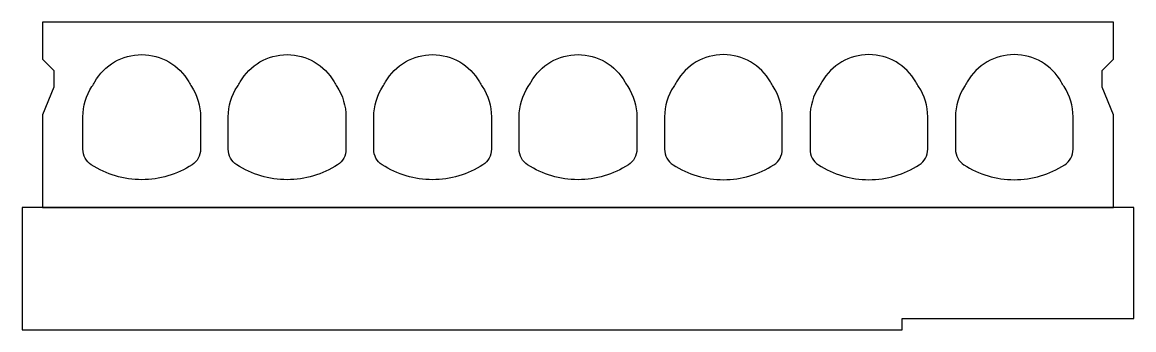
# Model space of a CAD drawing. Header units: millimetres. Extents: x 0 to 1200, y 0 to 332.
import ezdxf

# ---------------------------------------------------------------- set-up
doc = ezdxf.new("R2010")
doc.units = ezdxf.units.MM
doc.layers.add('insulation', color=7, linetype='Continuous')
doc.layers.add('reinforced concrete', color=7, linetype='Continuous')

msp = doc.modelspace()

# ---------------------------------------------------------------- linework, layer by layer
at = {"layer": 'insulation', "color": 2}
for points in [[(0, 132), (0, 0), (950, 0), (950, 12), (1200, 12), (1200, 132)], [(932.6, 132), (932.6, 132)]]:
    msp.add_lwpolyline(points, close=True, dxfattribs=at)
at = {"layer": 'reinforced concrete'}
msp.add_lwpolyline([(1178, 232), (1166, 262), (1166, 280), (1178, 292), (1178, 332), (22, 332), (22, 292), (34, 280), (34, 262), (22, 232), (22, 132), (1178, 132)], close=True, dxfattribs=at)
for points in [[(129, 162, -0.144722), (74.6, 178.1, -0.25425), (65.5, 194.9), (65.5, 229.8, -0.145676), (75.3, 262.6, 0.015168), (78.3, 267.5, -0.269458), (129, 297, -0.269458), (179.7, 267.5, 0.015168), (182.7, 262.6, -0.145676), (192.5, 229.8), (192.5, 194.9, -0.25425), (183.4, 178.1, -0.144722)], [(286, 162, -0.144722), (231.6, 178.1, -0.25425), (222.5, 194.9), (222.5, 229.8, -0.145676), (232.3, 262.6, 0.015168), (235.3, 267.5, -0.269458), (286, 297, -0.269458), (336.7, 267.5, 0.015168), (339.7, 262.6, -0.145676), (349.5, 229.8), (349.5, 194.9, -0.25425), (340.4, 178.1, -0.144722)], [(443, 162, -0.144722), (388.6, 178.1, -0.25425), (379.5, 194.9), (379.5, 229.8, -0.145676), (389.3, 262.6, 0.015168), (392.3, 267.5, -0.269458), (443, 297, -0.269458), (493.7, 267.5, 0.015168), (496.7, 262.6, -0.145676), (506.5, 229.8), (506.5, 194.9, -0.25425), (497.4, 178.1, -0.144722)], [(600, 162, -0.144722), (545.6, 178.1, -0.25425), (536.5, 194.9), (536.5, 229.8, -0.145676), (546.3, 262.6, 0.015168), (549.3, 267.5, -0.269458), (600, 297, -0.269458), (650.7, 267.5, 0.015168), (653.7, 262.6, -0.145676), (663.5, 229.8), (663.5, 194.9, -0.25425), (654.4, 178.1, -0.144722)], [(757, 162, 0.144722), (811.4, 178.1, 0.25425), (820.5, 194.9), (820.5, 229.8, 0.145676), (810.7, 262.6, -0.015168), (807.7, 267.5, 0.269458), (757, 297, 0.269458), (706.3, 267.5, -0.015168), (703.3, 262.6, 0.145676), (693.5, 229.8), (693.5, 194.9, 0.25425), (702.6, 178.1, 0.144722)], [(914, 162, 0.144722), (968.4, 178.1, 0.25425), (977.5, 194.9), (977.5, 229.8, 0.145676), (967.7, 262.6, -0.015168), (964.7, 267.5, 0.269458), (914, 297, 0.269458), (863.3, 267.5, -0.015168), (860.3, 262.6, 0.145676), (850.5, 229.8), (850.5, 194.9, 0.25425), (859.6, 178.1, 0.144722)], [(1071, 162, 0.144722), (1125.4, 178.1, 0.25425), (1134.5, 194.9), (1134.5, 229.8, 0.145676), (1124.7, 262.6, -0.015168), (1121.7, 267.5, 0.269458), (1071, 297, 0.269458), (1020.3, 267.5, -0.015168), (1017.3, 262.6, 0.145676), (1007.5, 229.8), (1007.5, 194.9, 0.25425), (1016.6, 178.1, 0.144722)]]:
    msp.add_lwpolyline(points, format="xyb", close=True, dxfattribs=at)

doc.saveas('drawing.dxf')
